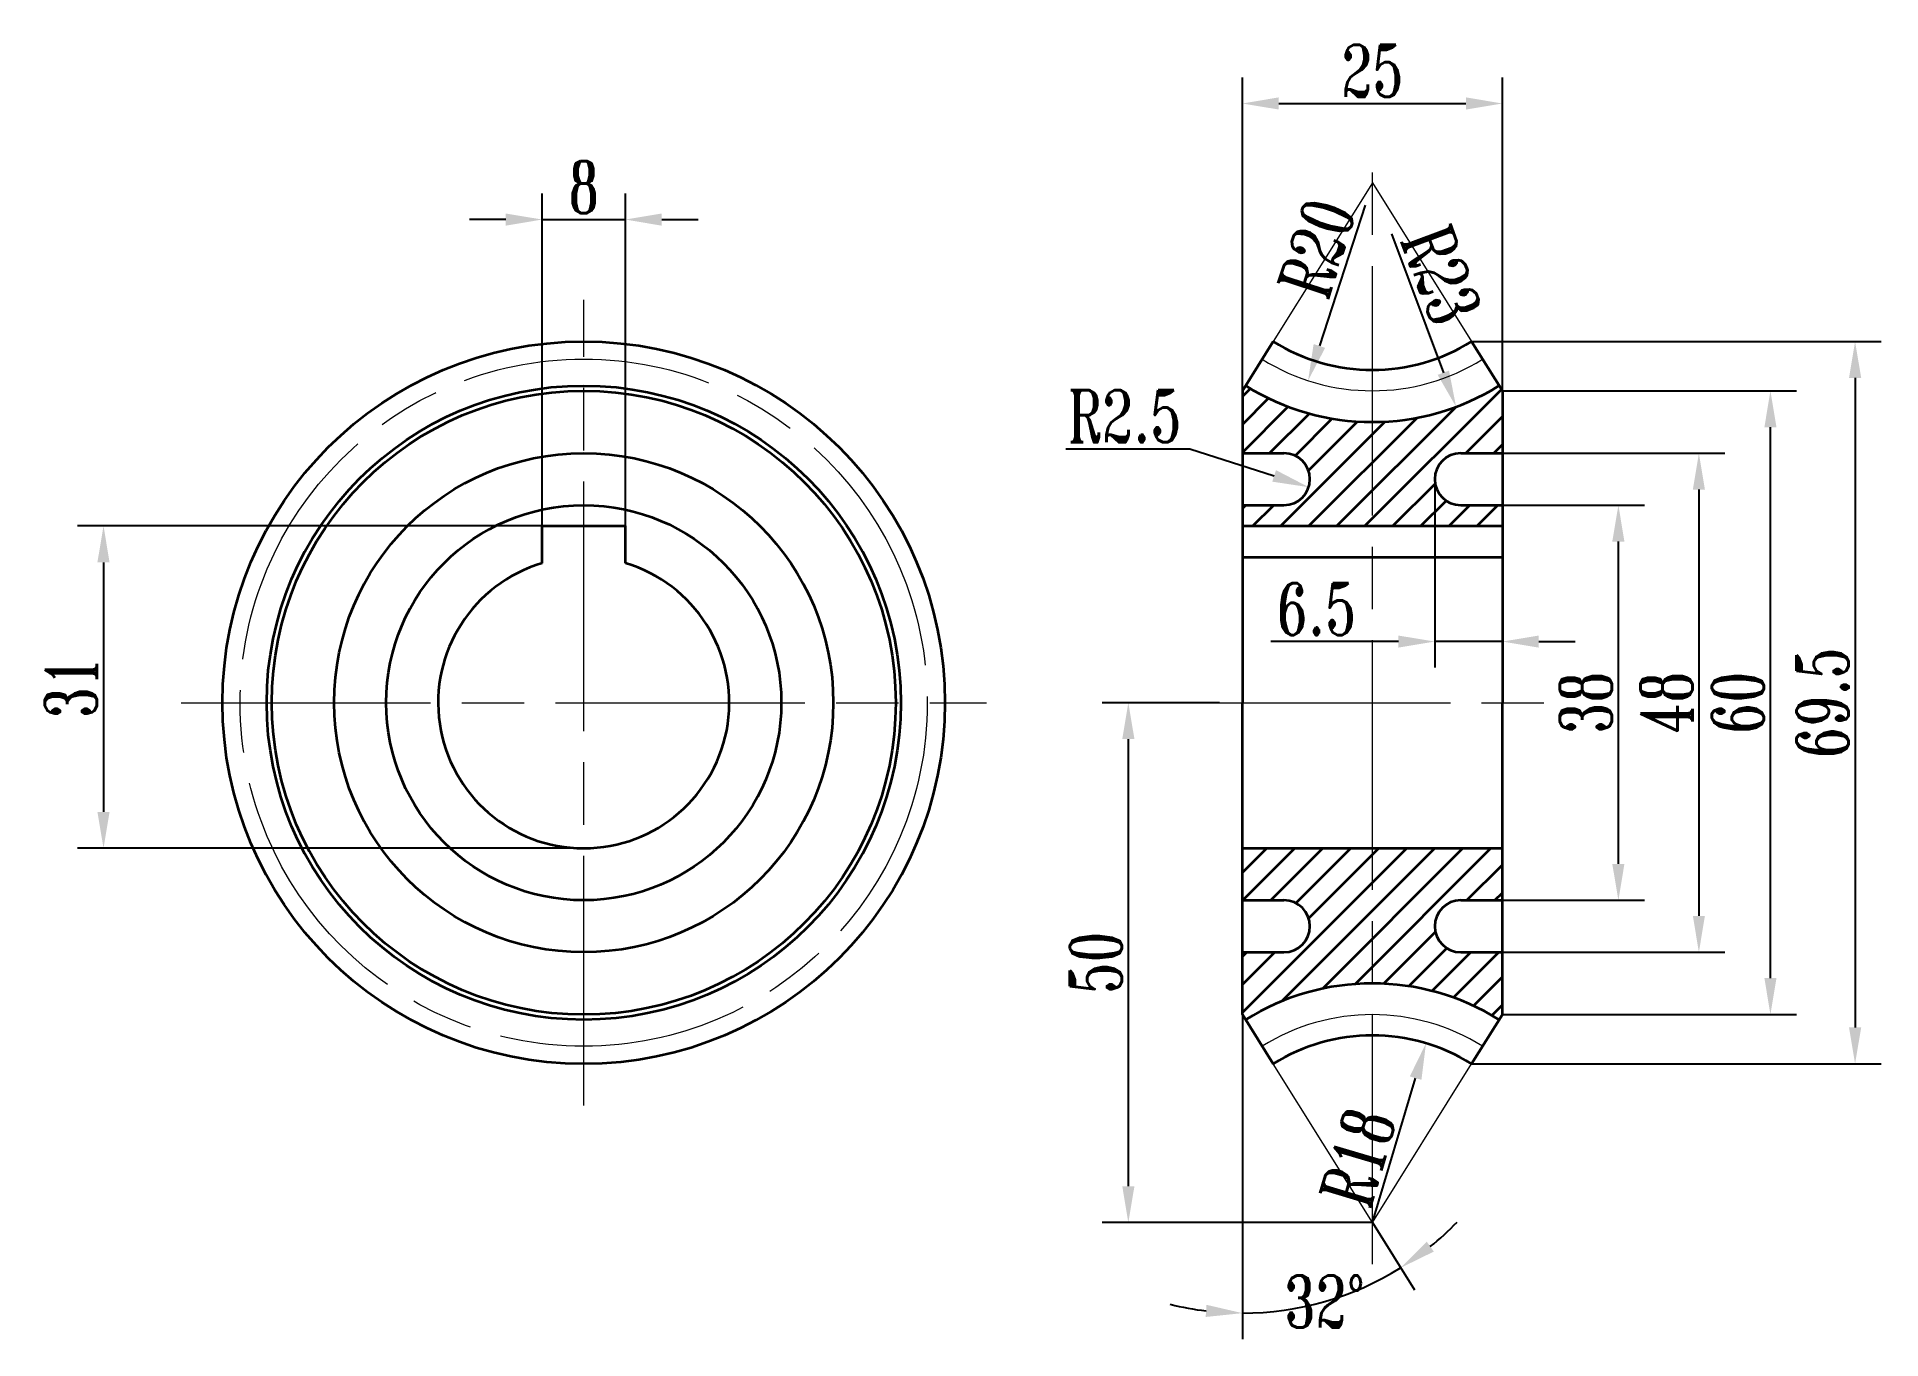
# Model space of a CAD drawing. Header units: millimetres. Extents: x 3 to 180, y 14 to 140.
import ezdxf

# ---------------------------------------------------------------- set-up
doc = ezdxf.new("R2010")
doc.units = ezdxf.units.MM
doc.linetypes.add('ACAD_ISO08W100', pattern=[36, 24, -3, 6, -3])
for name, color, linetype, lineweight in [('文本层', 212, 'Continuous', 13), ('点划线', 1, 'ACAD_ISO08W100', 13), ('轮廓线', 7, 'Continuous', 35)]:
    doc.layers.add(name, color=color, linetype=linetype, lineweight=lineweight)
doc.styles.add('数字与字母', font='romant.shx', dxfattribs={"width": 0.7})
doc.dimstyles.new('机械标注', dxfattribs={"dimtxt": 5, "dimasz": 3.5, "dimexe": 2.5, "dimexo": 0, "dimtad": 1, "dimtoh": 1, "dimdec": 1, "dimdsep": 46, "dimtxsty": '数字与字母', "dimcen": 2.5, "dimadec": 0, "dimazin": 0, "dimtfac": 1, "dimtdec": 1, "dimtmove": 0, "dimatfit": 3, "dimfxl": 0, "dimarcsym": 0})
doc.dimstyles.new('机械标注$2', dxfattribs={"dimtxt": 5, "dimasz": 3.5, "dimexe": 2.5, "dimexo": 0, "dimtad": 1, "dimtih": 1, "dimtoh": 1, "dimdec": 1, "dimdsep": 46, "dimtxsty": '数字与字母', "dimcen": 2.5, "dimadec": 0, "dimazin": 0, "dimtfac": 1, "dimtdec": 1, "dimtmove": 0, "dimatfit": 3, "dimfxl": 0, "dimarcsym": 0})

# ---------------------------------------------------------------- blocks, each defined once
blk = doc.blocks.new('*D1')
at = {"layer": 'Defpoints', "color": 0}
for p in [(143.12, 94.62), (154.71, 94.62), (142.83, 56.62)]:
    blk.add_point(p, dxfattribs=at)
at = {"layer": '文本层', "color": 0, "lineweight": -2}
for p, q in [((143.12, 94.62), (157.21, 94.62)), ((154.71, 60.12), (154.71, 91.12)), ((142.83, 56.62), (157.21, 56.62))]:
    blk.add_line(p, q, dxfattribs=at)
at = {"layer": '文本层', "color": 0}
for points in [[(154.12, 91.12), (155.29, 91.12), (154.71, 94.62)], [(154.12, 60.12), (155.29, 60.12), (154.71, 56.62)]]:
    blk.add_solid(points, dxfattribs=at)
at = {"layer": '文本层', "color": 0, "insert": (151.58, 75.62), "char_height": 5, "attachment_point": 5, "rotation": 90, "style": '数字与字母'}
blk.add_mtext('38', dxfattribs=at)
blk = doc.blocks.new('*D2')
at = {"layer": 'Defpoints', "color": 0}
for p in [(143.55, 99.62), (143.55, 51.62), (162.45, 51.62)]:
    blk.add_point(p, dxfattribs=at)
at = {"layer": '文本层', "color": 0, "lineweight": -2}
for p, q in [((143.55, 99.62), (164.95, 99.62)), ((162.45, 96.12), (162.45, 55.12)), ((143.55, 51.62), (164.95, 51.62))]:
    blk.add_line(p, q, dxfattribs=at)
at = {"layer": '文本层', "color": 0}
for points in [[(161.87, 96.12), (163.03, 96.12), (162.45, 99.62)], [(161.87, 55.12), (163.03, 55.12), (162.45, 51.62)]]:
    blk.add_solid(points, dxfattribs=at)
at = {"layer": '文本层', "color": 0, "insert": (159.32, 75.62), "char_height": 5, "attachment_point": 5, "rotation": 90, "style": '数字与字母'}
blk.add_mtext('48', dxfattribs=at)
blk = doc.blocks.new('*D3')
at = {"layer": 'Defpoints', "color": 0}
for p in [(143.55, 105.62), (169.33, 105.62), (143.55, 45.63)]:
    blk.add_point(p, dxfattribs=at)
at = {"layer": '文本层', "color": 0, "lineweight": -2}
for p, q in [((143.55, 105.62), (171.83, 105.62)), ((169.33, 49.13), (169.33, 102.12)), ((143.55, 45.63), (171.83, 45.63))]:
    blk.add_line(p, q, dxfattribs=at)
at = {"layer": '文本层', "color": 0}
for points in [[(168.75, 102.12), (169.91, 102.12), (169.33, 105.62)], [(168.75, 49.13), (169.91, 49.13), (169.33, 45.63)]]:
    blk.add_solid(points, dxfattribs=at)
at = {"layer": '文本层', "color": 0, "insert": (166.2, 75.62), "char_height": 5, "attachment_point": 5, "rotation": 90, "style": '数字与字母'}
blk.add_mtext('60', dxfattribs=at)
blk = doc.blocks.new('*D4')
at = {"layer": 'Defpoints', "color": 0}
for p in [(140.59, 110.36), (140.59, 40.89), (177.47, 40.89)]:
    blk.add_point(p, dxfattribs=at)
at = {"layer": '文本层', "color": 0, "lineweight": -2}
for p, q in [((140.59, 110.36), (179.97, 110.36)), ((177.47, 106.86), (177.47, 44.39)), ((140.59, 40.89), (179.97, 40.89))]:
    blk.add_line(p, q, dxfattribs=at)
at = {"layer": '文本层', "color": 0}
for points in [[(176.89, 106.86), (178.06, 106.86), (177.47, 110.36)], [(176.89, 44.39), (178.06, 44.39), (177.47, 40.89)]]:
    blk.add_solid(points, dxfattribs=at)
at = {"layer": '文本层', "color": 0, "insert": (174.35, 75.62), "char_height": 5, "attachment_point": 5, "rotation": 90, "style": '数字与字母'}
blk.add_mtext('69.5', dxfattribs=at)
blk = doc.blocks.new('*D5')
at = {"layer": 'Defpoints', "color": 0}
for p in [(137.05, 97.12), (143.55, 94.62), (143.55, 81.5)]:
    blk.add_point(p, dxfattribs=at)
at = {"layer": '文本层', "color": 0, "lineweight": -2}
for p, q in [((137.05, 97.12), (137.05, 79)), ((143.55, 94.62), (143.55, 79)), ((133.55, 81.5), (121.3, 81.5)), ((143.55, 81.5), (137.05, 81.5)), ((147.05, 81.5), (150.55, 81.5))]:
    blk.add_line(p, q, dxfattribs=at)
at = {"layer": '文本层', "color": 0}
for points in [[(133.55, 82.08), (133.55, 80.92), (137.05, 81.5)], [(147.05, 82.08), (147.05, 80.92), (143.55, 81.5)]]:
    blk.add_solid(points, dxfattribs=at)
at = {"layer": '文本层', "color": 0, "insert": (125.68, 84.63), "char_height": 5, "attachment_point": 5, "style": '数字与字母'}
blk.add_mtext('6.5', dxfattribs=at)
blk = doc.blocks.new('*D6')
at = {"layer": 'Defpoints', "color": 0}
for p in [(143.55, 133.25), (118.55, 105.62), (143.55, 105.62)]:
    blk.add_point(p, dxfattribs=at)
at = {"layer": '文本层', "color": 0, "lineweight": -2}
for p, q in [((118.55, 105.62), (118.55, 135.75)), ((143.55, 105.62), (143.55, 135.75)), ((122.05, 133.25), (140.05, 133.25))]:
    blk.add_line(p, q, dxfattribs=at)
at = {"layer": '文本层', "color": 0}
for points in [[(122.05, 133.84), (122.05, 132.67), (118.55, 133.25)], [(140.05, 133.84), (140.05, 132.67), (143.55, 133.25)]]:
    blk.add_solid(points, dxfattribs=at)
at = {"layer": '文本层', "color": 0, "insert": (131.05, 136.38), "char_height": 5, "attachment_point": 5, "style": '数字与字母'}
blk.add_mtext('25', dxfattribs=at)
blk = doc.blocks.new('*D7')
at = {"layer": 'Defpoints', "color": 0}
for p in [(116.34, 75.62), (107.58, 25.62), (131.05, 25.62)]:
    blk.add_point(p, dxfattribs=at)
at = {"layer": '文本层', "color": 0, "lineweight": -2}
for p, q in [((116.34, 75.62), (105.08, 75.62)), ((107.58, 72.12), (107.58, 29.12)), ((131.05, 25.62), (105.08, 25.62))]:
    blk.add_line(p, q, dxfattribs=at)
at = {"layer": '文本层', "color": 0}
for points in [[(107, 72.12), (108.17, 72.12), (107.58, 75.62)], [(107, 29.12), (108.17, 29.12), (107.58, 25.62)]]:
    blk.add_solid(points, dxfattribs=at)
at = {"layer": '文本层', "color": 0, "insert": (104.46, 50.62), "char_height": 5, "attachment_point": 5, "rotation": 90, "style": '数字与字母'}
blk.add_mtext('50', dxfattribs=at)
blk = doc.blocks.new('*D8')
at = {"layer": 'Defpoints', "color": 0}
for p in [(59.21, 122.09), (51.21, 92.62), (59.21, 92.62)]:
    blk.add_point(p, dxfattribs=at)
at = {"layer": '文本层', "color": 0, "lineweight": -2}
for p, q in [((51.21, 92.62), (51.21, 124.59)), ((59.21, 92.62), (59.21, 124.59)), ((47.71, 122.09), (44.21, 122.09)), ((51.21, 122.09), (59.21, 122.09)), ((62.71, 122.09), (66.21, 122.09))]:
    blk.add_line(p, q, dxfattribs=at)
at = {"layer": '文本层', "color": 0}
for points in [[(47.71, 122.67), (47.71, 121.5), (51.21, 122.09)], [(62.71, 122.67), (62.71, 121.5), (59.21, 122.09)]]:
    blk.add_solid(points, dxfattribs=at)
at = {"layer": '文本层', "color": 0, "insert": (55.21, 125.21), "char_height": 5, "attachment_point": 5, "style": '数字与字母'}
blk.add_mtext('8', dxfattribs=at)
blk = doc.blocks.new('*D9')
at = {"layer": 'Defpoints', "color": 0}
for p in [(51.21, 92.62), (9.03, 61.62), (55.21, 61.62)]:
    blk.add_point(p, dxfattribs=at)
at = {"layer": '文本层', "color": 0, "lineweight": -2}
for p, q in [((51.21, 92.62), (6.53, 92.62)), ((9.03, 89.12), (9.03, 65.12)), ((55.21, 61.62), (6.53, 61.62))]:
    blk.add_line(p, q, dxfattribs=at)
at = {"layer": '文本层', "color": 0}
for points in [[(8.44, 89.12), (9.61, 89.12), (9.03, 92.62)], [(8.44, 65.12), (9.61, 65.12), (9.03, 61.62)]]:
    blk.add_solid(points, dxfattribs=at)
at = {"layer": '文本层', "color": 0, "insert": (5.9, 77.12), "char_height": 5, "attachment_point": 5, "rotation": 90, "style": '数字与字母'}
blk.add_mtext('31', dxfattribs=at)
blk = doc.blocks.new('*D11')
at = {"layer": 'Defpoints', "color": 0}
for p in [(118.55, 75.62), (118.55, 45.63), (121.51, 40.89), (131.05, 25.62), (123.87, 17.41)]:
    blk.add_point(p, dxfattribs=at)
at = {"layer": '文本层', "color": 0, "lineweight": -2}
for p, q in [((118.55, 45.63), (118.55, 14.41)), ((131.05, 25.62), (135.1, 19.15))]:
    blk.add_line(p, q, dxfattribs=at)
for start, end in [(308.9875, 315.9751), (270, 302), (256.0249, 263.0125)]:
    blk.add_arc((118.55, 45.63), 28.72, start, end, dxfattribs=at)
at = {"layer": '文本层', "color": 0}
for points in [[(136.96, 22.83), (136.28, 23.78), (133.77, 21.27)], [(115.1, 17.71), (115.02, 16.54), (118.55, 16.91)]]:
    blk.add_solid(points, dxfattribs=at)
at = {"layer": '文本层', "color": 0, "insert": (126.47, 18.02), "char_height": 5, "attachment_point": 5, "style": '数字与字母'}
blk.add_mtext('32°', dxfattribs=at)
blk = doc.blocks.new('*D12')
at = {"layer": 'Defpoints', "color": 0}
for p in [(136.21, 42.87), (131.05, 25.62)]:
    blk.add_point(p, dxfattribs=at)
at = {"layer": '文本层', "color": 0, "lineweight": -2}
blk.add_line((131.13, 25.86), (135.21, 39.52), dxfattribs=at)
at = {"layer": '文本层', "color": 0}
blk.add_solid([(134.65, 39.68), (135.77, 39.35), (136.21, 42.87)], dxfattribs=at)
at = {"layer": '文本层', "color": 0, "insert": (129.67, 31.91), "char_height": 5, "attachment_point": 5, "rotation": 73.3436, "style": '数字与字母'}
blk.add_mtext('R18', dxfattribs=at)
blk = doc.blocks.new('*D13')
at = {"layer": 'Defpoints', "color": 0}
for p in [(131.05, 125.62), (124.87, 106.6)]:
    blk.add_point(p, dxfattribs=at)
at = {"layer": '文本层', "color": 0, "lineweight": -2}
blk.add_line((130.36, 123.48), (125.95, 109.93), dxfattribs=at)
at = {"layer": '文本层', "color": 0}
blk.add_solid([(125.4, 110.11), (126.51, 109.75), (124.87, 106.6)], dxfattribs=at)
at = {"layer": '文本层', "color": 0, "insert": (125.72, 119.34), "char_height": 5, "attachment_point": 5, "rotation": 71.9883, "style": '数字与字母'}
blk.add_mtext('R20', dxfattribs=at)
blk = doc.blocks.new('*D14')
at = {"layer": 'Defpoints', "color": 0}
for p in [(131.05, 125.62), (139.1, 104.08)]:
    blk.add_point(p, dxfattribs=at)
at = {"layer": '文本层', "color": 0, "lineweight": -2}
blk.add_line((132.89, 120.71), (137.88, 107.36), dxfattribs=at)
at = {"layer": '文本层', "color": 0}
blk.add_solid([(138.42, 107.56), (137.33, 107.15), (139.1, 104.08)], dxfattribs=at)
at = {"layer": '文本层', "color": 0, "insert": (137.7, 116.76), "char_height": 5, "attachment_point": 5, "rotation": 290.4781, "style": '数字与字母'}
blk.add_mtext('R23', dxfattribs=at)
blk = doc.blocks.new('*D15')
at = {"layer": 'Defpoints', "color": 0}
for p in [(122.55, 97.12), (124.93, 96.35)]:
    blk.add_point(p, dxfattribs=at)
at = {"layer": '文本层', "color": 0, "lineweight": -2}
for p, q in [((101.56, 100.04), (113.51, 100.04)), ((113.51, 100.04), (121.6, 97.43))]:
    blk.add_line(p, q, dxfattribs=at)
at = {"layer": '文本层', "color": 0}
blk.add_solid([(121.78, 97.99), (121.42, 96.88), (124.93, 96.35)], dxfattribs=at)
at = {"layer": '文本层', "color": 0, "insert": (107.22, 103.17), "char_height": 5, "attachment_point": 5, "style": '数字与字母'}
blk.add_mtext('R2.5', dxfattribs=at)

msp = doc.modelspace()

# ---------------------------------------------------------------- hatches: boundary and pattern name
at = {"layer": '轮廓线'}
h = msp.add_hatch(dxfattribs=at)
h.set_pattern_fill('ANSI31', color=256, scale=0.6, style=0)
h.paths.add_polyline_path([(131.05, 102.62, -0.140541), (118.87, 106.12), (118.55, 105.62), (118.55, 99.62), (122.55, 99.62, -1), (122.55, 94.62), (118.55, 94.62), (118.55, 92.62), (131.05, 92.62)])
h.paths.add_polyline_path([(139.55, 99.62), (143.55, 99.62), (143.55, 105.62), (143.24, 106.12, -0.140541), (131.05, 102.62), (131.05, 92.62), (143.55, 92.62), (143.55, 94.62), (139.55, 94.62, -1)])
h.paths.add_polyline_path([(143.55, 61.62), (131.05, 61.62), (131.05, 48.62, -0.140541), (143.24, 45.13), (143.55, 45.63), (143.55, 51.62), (139.55, 51.62, -1), (139.55, 56.62), (143.55, 56.62)])
h.paths.add_polyline_path([(131.05, 61.62), (118.55, 61.62), (118.55, 56.62), (122.55, 56.62, -1), (122.55, 51.62), (118.55, 51.62), (118.55, 45.63), (118.87, 45.13, -0.140541), (131.05, 48.62)])

# ---------------------------------------------------------------- linework, layer by layer
at = {"layer": '点划线'}
for points in [[(131.05, 21.62), (131.05, 129.62)], [(131.05, 125.62), (121.51, 110.36)], [(131.05, 125.62), (140.59, 110.36)], [(55.21, 36.89), (55.21, 114.36)], [(118.87, 106.12), (118.55, 105.62)], [(143.24, 106.12), (143.55, 105.62)], [(16.48, 75.62), (93.95, 75.62)], [(114.55, 75.62), (147.55, 75.62)], [(118.87, 45.13), (118.55, 45.63)], [(143.24, 45.13), (143.55, 45.63)], [(131.05, 25.62), (121.51, 40.89)], [(131.05, 25.62), (140.59, 40.89)]]:
    msp.add_lwpolyline(points, dxfattribs=at)
msp.add_circle((55.21, 75.62), 33.04, dxfattribs=at)
for centre, start, end in [((131.05, 125.62), 238, 302), ((131.05, 25.62), 58, 122)]:
    msp.add_arc(centre, 20, start, end, dxfattribs=at)
at = {"layer": '轮廓线'}
for points in [[(121.51, 110.36), (118.55, 105.62), (118.55, 75.62)], [(140.59, 110.36), (143.55, 105.62), (143.55, 75.62)], [(118.55, 99.62), (122.55, 99.62)], [(139.55, 99.62), (143.55, 99.62)], [(118.55, 94.62), (122.55, 94.62)], [(139.55, 94.62), (143.55, 94.62)], [(51.21, 92.62), (59.21, 92.62)], [(51.21, 89.04), (51.21, 92.62)], [(59.21, 89.04), (59.21, 92.62)], [(118.55, 92.62), (143.55, 92.62)], [(118.55, 89.62), (143.55, 89.62)], [(121.51, 40.89), (118.55, 45.63), (118.55, 75.62)], [(140.59, 40.89), (143.55, 45.63), (143.55, 75.62)], [(118.55, 61.62), (143.55, 61.62)], [(118.55, 56.62), (122.55, 56.62)], [(139.55, 56.62), (143.55, 56.62)], [(118.55, 51.62), (122.55, 51.62)], [(139.55, 51.62), (143.55, 51.62)]]:
    msp.add_lwpolyline(points, dxfattribs=at)
for radius in [34.74, 30.49, 30, 24, 19]:
    msp.add_circle((55.21, 75.62), radius, dxfattribs=at)
for centre, radius, start, end in [((131.05, 125.62), 18, 238, 302), ((131.05, 125.62), 23, 238, 302), ((122.55, 97.12), 2.5, 270, 90), ((139.55, 97.12), 2.5, 90, 270), ((55.21, 75.62), 14, 106.6015, 73.3985), ((122.55, 54.12), 2.5, 270, 90), ((139.55, 54.12), 2.5, 90, 270), ((131.05, 25.62), 23, 58, 122), ((131.05, 25.62), 18, 58, 122)]:
    msp.add_arc(centre, radius, start, end, dxfattribs=at)

# ---------------------------------------------------------------- dimensions: what is measured, and where the dimension line sits
at = {"layer": '文本层'}
for base, p1, p2, picture, middle in [((143.55, 133.25), (118.55, 105.62), (143.55, 105.62), '*D6', (131.05, 136.38)), ((59.21, 122.09), (51.21, 92.62), (59.21, 92.62), '*D8', (55.21, 125.21))]:
    dim = msp.add_linear_dim(base=base, p1=p1, p2=p2, dimstyle='机械标注', dxfattribs=at)
    dim.commit()
    dim.dimension.update_dxf_attribs({"geometry": picture, "text_midpoint": middle})
for center, mpoint, picture, middle in [((131.05, 125.62), (124.87, 106.6), '*D13', (128.7, 118.37)), ((131.05, 125.62), (139.1, 104.08), '*D14', (134.77, 115.67)), ((131.05, 25.62), (136.21, 42.87), '*D12', (132.67, 31.01))]:
    dim = msp.add_radius_dim(center=center, mpoint=mpoint, dimstyle='机械标注', dxfattribs=at)
    dim.commit()
    dim.dimension.update_dxf_attribs({"geometry": picture, "text_midpoint": middle, "dimtype": 164})
for base, p1, p2, picture, middle in [((177.47, 40.89), (140.59, 110.36), (140.59, 40.89), '*D4', (174.35, 75.62)), ((169.33, 105.62), (143.55, 45.63), (143.55, 105.62), '*D3', (166.2, 75.62)), ((162.45, 51.62), (143.55, 99.62), (143.55, 51.62), '*D2', (159.32, 75.62)), ((154.71, 94.62), (142.83, 56.62), (143.12, 94.62), '*D1', (151.58, 75.62)), ((9.03, 61.62), (51.21, 92.62), (55.21, 61.62), '*D9', (5.9, 77.12)), ((107.58, 25.62), (116.34, 75.62), (131.05, 25.62), '*D7', (104.46, 50.62))]:
    dim = msp.add_linear_dim(base=base, p1=p1, p2=p2, angle=90, dimstyle='机械标注', dxfattribs=at)
    dim.commit()
    dim.dimension.update_dxf_attribs({"geometry": picture, "text_midpoint": middle})
dim = msp.add_radius_dim(center=(122.55, 97.12), mpoint=(124.93, 96.35), dimstyle='机械标注', override={"dimtmove": 1}, dxfattribs=at)
dim.commit()
dim.dimension.update_dxf_attribs({"geometry": '*D15', "text_midpoint": (113.51, 100.04), "dimtype": 164})
dim = msp.add_linear_dim(base=(143.55, 81.5), p1=(137.05, 97.12), p2=(143.55, 94.62), dimstyle='机械标注', dxfattribs=at)
dim.commit()
dim.dimension.update_dxf_attribs({"geometry": '*D5', "text_midpoint": (125.68, 81.5), "dimtype": 160})
dim = msp.add_angular_dim_2l(base=(123.87, 17.41), line1=((131.05, 25.62), (121.51, 40.89)), line2=((118.55, 45.63), (118.55, 75.62)), dimstyle='机械标注$2', dxfattribs=at)
dim.commit()
dim.dimension.update_dxf_attribs({"geometry": '*D11', "text_midpoint": (126.47, 18.02)})

doc.saveas('drawing.dxf')
